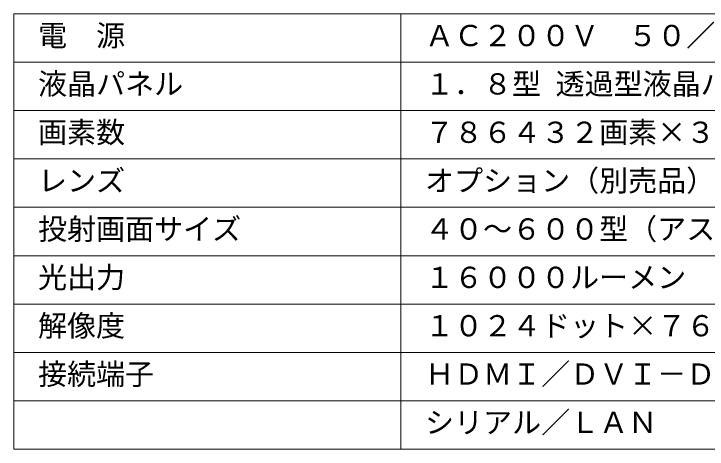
# Model space of a CAD drawing. Units: millimetres, scale not verified. Extents: x -63 to 62, y -56 to 57.
# Drawn here: x -62.5 to 9.1, y -56.5 to -11.5 of the extents above; entities that cross this region are included whole.
import ezdxf
from ezdxf.enums import TextEntityAlignment as Align

# ---------------------------------------------------------------- set-up
doc = ezdxf.new("R2010")
doc.units = ezdxf.units.MM
doc.header["$LTSCALE"] = 0.125
doc.layers.add('0-2_WAKU', color=1, linetype='Continuous', lineweight=18)
doc.layers.add('0-3_MOJI1', color=7, linetype='Continuous')
doc.styles.add('ＭＳ ゴシック', font='')
doc.styles.get('ＭＳ ゴシック').set_extended_font_data('MS Gothic')

msp = doc.modelspace()

# ---------------------------------------------------------------- linework, layer by layer
at = {"layer": '0-2_WAKU', "color": 4}
for p, q in [((-62.5323, -11.4624), (62.4677, -11.4624)), ((-62.5323, -11.4624), (-62.5323, -56.4624)), ((-22.5323, -11.4624), (-22.5323, -56.4624)), ((62.4677, -56.4624), (-62.5323, -56.4624))]:
    msp.add_line(p, q, dxfattribs=at)
at = {"layer": '0-2_WAKU'}
for p, q in [((-62.5323, -16.4624), (62.4677, -16.4624)), ((-62.5323, -21.4624), (62.4677, -21.4624)), ((-62.5323, -26.4624), (62.4677, -26.4624)), ((-62.5323, -31.4624), (62.4677, -31.4624)), ((-62.5323, -36.4624), (62.4677, -36.4624)), ((-62.5323, -41.4624), (62.4677, -41.4624)), ((-62.5323, -46.4624), (62.4677, -46.4624)), ((-62.5323, -51.4624), (62.4677, -51.4624))]:
    msp.add_line(p, q, dxfattribs=at)

# ---------------------------------------------------------------- texts
at = {"layer": '0-3_MOJI1', "style": 'ＭＳ ゴシック'}
for s, p in [('電\u3000源', (-60.0323, -15.4624)), ('ＡＣ２００Ｖ\u3000５０／６０Ｈｚ\u3000（単相３線式）', (-20.0323, -15.4624)), ('液晶パネル', (-60.0323, -20.4624)), ('１．８型 透過型液晶パネル ３原色方式', (-20.0323, -20.4624)), ('画素数', (-60.0323, -25.4624)), ('７８６４３２画素×３枚', (-20.0323, -25.4624)), ('レンズ', (-60.0323, -30.4624)), ('オプション（別売品）', (-20.0323, -30.4624)), ('４０～６００型（アスペクト比４：３）', (-20.0323, -35.4624)), ('投射画面サイズ', (-60.0323, -35.4624)), ('光出力', (-60.0323, -40.4624)), ('１６０００ルーメン', (-20.0323, -40.4624)), ('解像度', (-60.0323, -45.4624)), ('１０２４ドット×７６８ドット', (-20.0323, -45.4624)), ('接続端子', (-60.0323, -50.4624)), ('ＨＤＭＩ／ＤＶＩ－Ｄ／Ｓビデオ、ＲＧＢ', (-20.0323, -50.4624)), ('シリアル／ＬＡＮ', (-20.0323, -55.4624))]:
    msp.add_text(s, height=2.199, dxfattribs=at).set_placement(p, align=Align.BOTTOM_LEFT)

doc.saveas('drawing.dxf')
